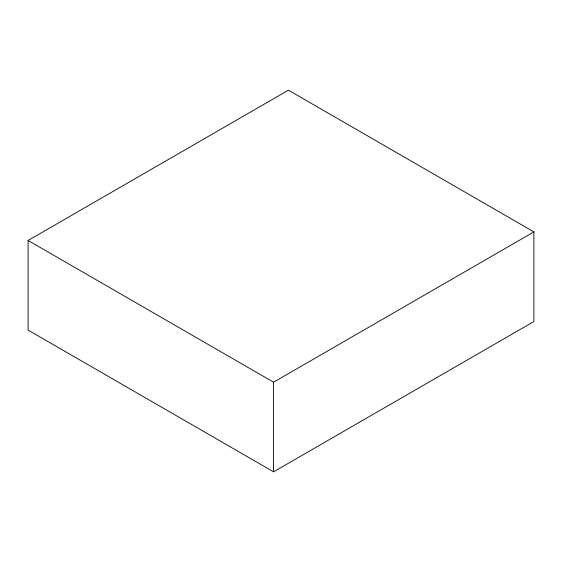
<?xml version="1.0" encoding="UTF-8"?>
<svg xmlns="http://www.w3.org/2000/svg" width="562" height="562" viewBox="0 0 562 562"><rect width="100%" height="100%" fill="white"/><g stroke="black" fill="none" stroke-linecap="round" stroke-linejoin="round"><path stroke-width="0.84" d="M28.1 240.473L288.425 90.18L533.9 231.902L533.9 321.527L273.575 471.82L28.1 330.098L28.1 240.473L273.575 382.202L533.9 231.902M273.575 382.202L273.575 471.82"/></g></svg>
